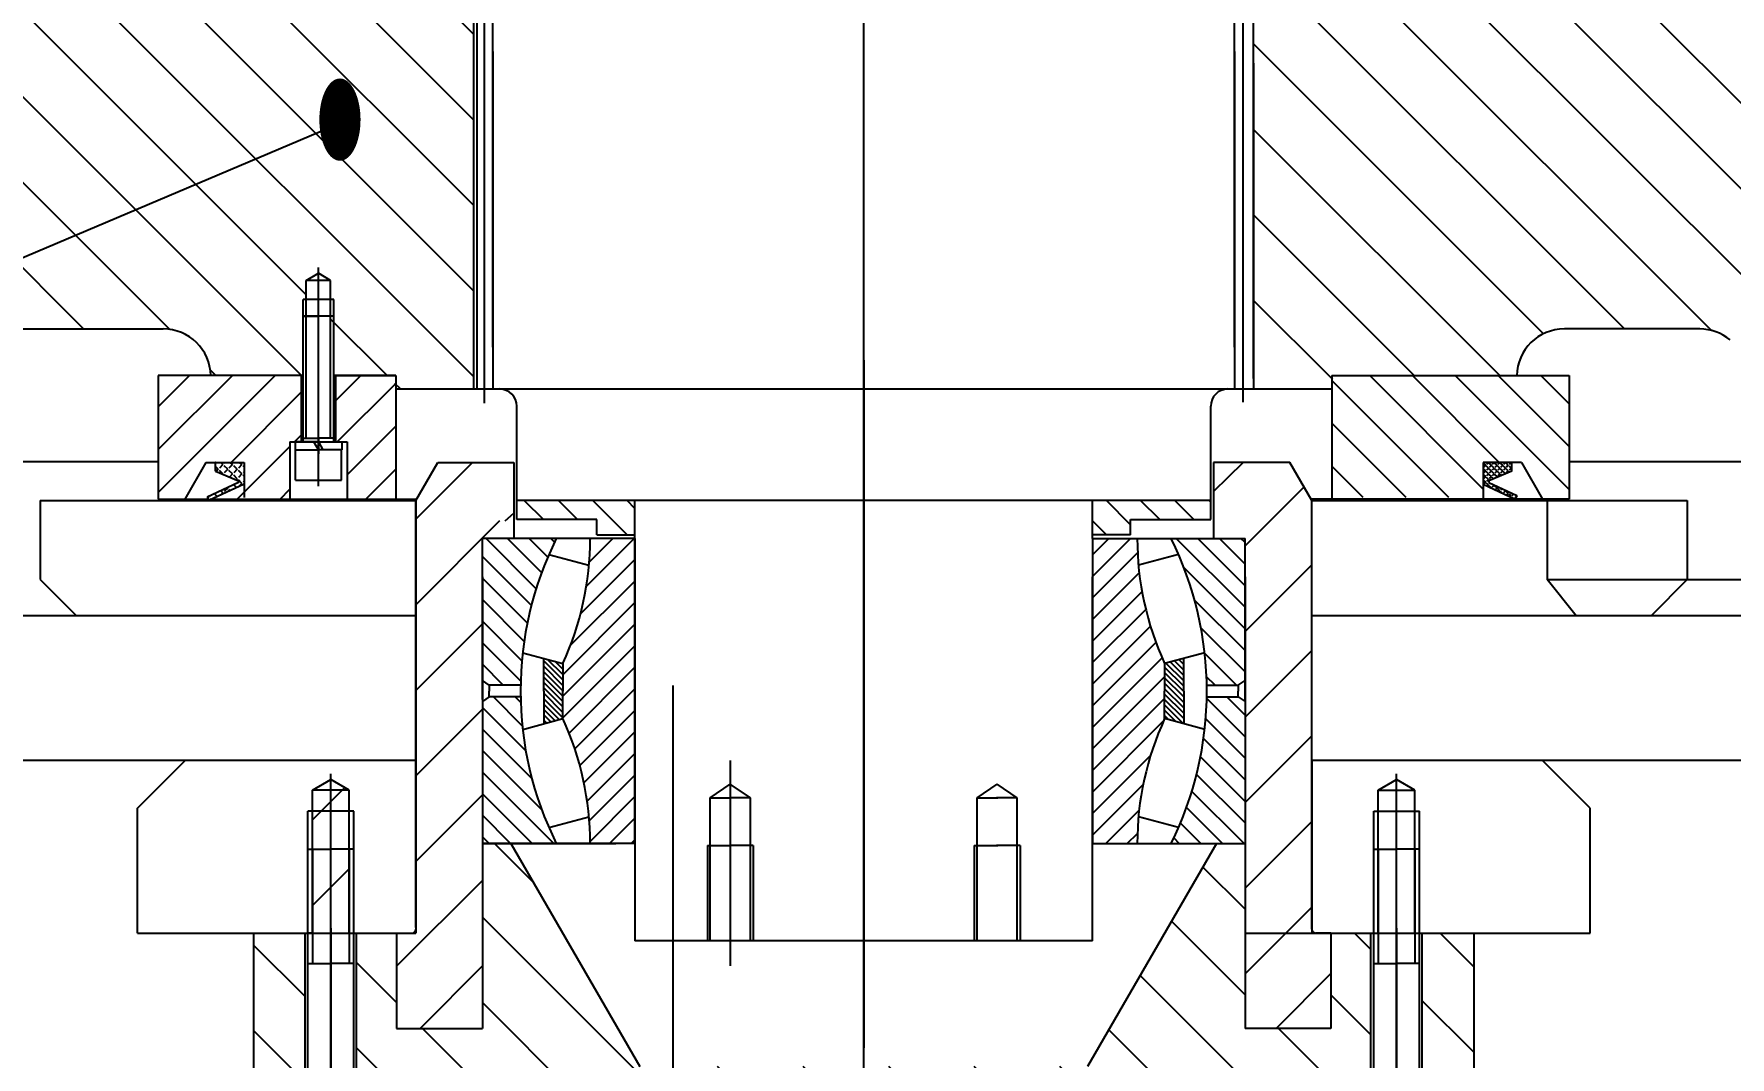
# Model space of a CAD drawing. Header units: millimetres. Extents: x -254 to 20771, y -723 to 14152.
# Drawn here: x 3219 to 4108, y 3642 to 4179 of the extents above; entities that cross this region are included whole.
import ezdxf
from ezdxf.enums import TextEntityAlignment as Align

# ---------------------------------------------------------------- set-up
doc = ezdxf.new("R2010")
doc.units = ezdxf.units.MM
doc.header["$LTSCALE"] = 500
doc.linetypes.add('F', pattern=[0.75, 0.5, -0.25])
doc.linetypes.add('G', pattern=[2, 1.25, -0.25, 0.25, -0.25])
for name, color, linetype in [('01', 7, 'Continuous'), ('02', 1, 'Continuous'), ('04', 2, 'F'), ('05', 4, 'G'), ('10', 1, 'Continuous'), ('11', 3, 'Continuous')]:
    doc.layers.add(name, color=color, linetype=linetype)
doc.styles.get("Standard").update_dxf_attribs({"font": 'isocp', "width": 0.707, "bigfont": 'intecad.shx'})

# ---------------------------------------------------------------- blocks, each defined once
blk = doc.blocks.new('etgregres')
at = {"layer": '02'}
for p, q in [((630.1905623662, 1536.257323650287), (585.1905623662005, 1581.257323650287)), ((585.289281760854, 1536.257323650287), (552.5554882968366, 1568.991117114304)), ((675.0918429715459, 1536.257323650287), (640.0918429715465, 1571.257323650286)), ((719.9931235768915, 1536.257323650287), (684.9931235768922, 1571.257323650286)), ((764.8944041822376, 1536.257323650287), (729.8944041822382, 1571.257323650286)), ((818.7956847875851, 1527.257323650285), (774.7956847875838, 1571.257323650286)), ((849.555488296839, 1541.398800746377), (819.6969653929294, 1571.257323650286)), ((849.5554882968389, 1137.287275298265), (841.5854399448185, 1145.257323650285)), ((616.1777563127412, 1101.257323650288), (581.1777563127424, 1136.257323650287)), ((661.0790369180871, 1101.257323650288), (626.0790369180886, 1136.257323650286)), ((705.9803175234329, 1101.257323650288), (670.9803175234343, 1136.257323650286)), ((750.8815981287784, 1101.257323650288), (715.8815981287801, 1136.257323650286)), ((795.7828787341243, 1101.257323650288), (760.7828787341259, 1136.257323650286)), ((836.6107830275089, 1105.330699962249), (805.6841585269311, 1136.257324462827)), ((581.2764757073965, 1091.257323650287), (552.5554882968365, 1119.978311060847))]:
    blk.add_line(p, q, dxfattribs=at)
blk = doc.blocks.new('wertgreter')
at = {"layer": '10'}
h = blk.add_hatch(dxfattribs=at)
h.set_pattern_fill('U', color=256, scale=8, angle=44.99999998824843, style=0, pattern_type=0)
h.set_pattern_definition([(44.99999998824844, (-492.1026017398915, 1336.257323649212), (-5.65685424833214, 5.65685425065262), [])])
edge = h.paths.add_edge_path()
edge.add_line((-652.1026017088507, 1536.257323255261), (-652.1026017076791, 1497.502478581362))
edge.add_arc((-572.1026017237851, 1336.257323649211), 179.9999999625459, 90.9815035387922, 116.38779996143501, ccw=False)
edge.add_line((-575.1859352227057, 1516.230913492418), (-575.1859352224883, 1532.734558391734))
edge.add_line((-575.1859352224883, 1532.734558391734), (-577.6526017224662, 1536.257323236908))
edge.add_line((-577.6526017224662, 1536.257323236908), (-652.1026017088507, 1536.257323255261))
edge = h.paths.add_edge_path()
edge.add_line((-492.1026017398915, 1536.257323236921), (-566.5526017224686, 1536.257323236921))
edge.add_line((-566.5526017224686, 1536.257323236921), (-569.0192682224931, 1532.734558391662))
edge.add_line((-569.0192682224931, 1532.734558391662), (-569.0192682224931, 1516.230913492378))
edge.add_arc((-572.1026017237853, 1336.257323649212), 179.9999999625449, 63.61220003856488, 89.01849646045281, ccw=False)
edge.add_line((-492.1026017398915, 1497.502478581362), (-492.1026017398915, 1536.257323236921))
edge = h.paths.add_edge_path()
edge.add_line((-652.1026017076791, 1175.012168717061), (-652.1026017088507, 1136.257324043162))
edge.add_line((-652.1026017088507, 1136.257324043162), (-577.6526017224662, 1136.257324061515))
edge.add_line((-577.6526017224662, 1136.257324061515), (-575.1859352224883, 1139.780088906689))
edge.add_line((-575.1859352224883, 1139.780088906689), (-575.1859352227057, 1156.283733806005))
edge.add_arc((-572.1026017237853, 1336.257323649212), 179.9999999625455, 243.612200038565, 269.0184964612078, ccw=False)
edge = h.paths.add_edge_path()
edge.add_line((-492.1026017398915, 1136.257324061503), (-492.1026017398915, 1175.012168717061))
edge.add_arc((-572.1026017237854, 1336.257323649212), 179.9999999625453, 270.98150353954725, 296.387799961435, ccw=False)
edge.add_line((-569.0192682224931, 1156.283733806046), (-569.0192682224931, 1139.780088906761))
edge.add_line((-569.0192682224931, 1139.780088906761), (-566.5526017224686, 1136.257324061503))
edge.add_line((-566.5526017224686, 1136.257324061503), (-492.1026017398914, 1136.257324061503))
h = blk.add_hatch(dxfattribs=at)
h.set_pattern_fill('U', color=256, scale=2, angle=44.99999998824843, style=0, pattern_type=0)
h.set_pattern_definition([(44.99999998824844, (-492.1026017398915, 1336.257323649212), (-1.414213562083035, 1.414213562663155), [])])
h.paths.add_polyline_path([(-572.1026017226793, 1504.102622843052), (-589.2628148516865, 1504.102622843278), (-586.596148196806, 1494.102622843012), (-572.1026017227452, 1494.102622842821), (-557.6090552486844, 1494.102622842821), (-554.9423885936721, 1504.102622843052)])
h.paths.add_polyline_path([(-554.9423885936721, 1168.412024455371), (-557.6090552486844, 1178.412024455603), (-572.1026017227452, 1178.412024455603), (-586.596148196806, 1178.412024455412), (-589.2628148516866, 1168.412024455145), (-572.1026017226793, 1168.412024455371)])
h = blk.add_hatch(dxfattribs=at)
h.set_pattern_fill('U', color=256, scale=8, angle=134.9999999647452, style=0, pattern_type=0)
h.set_pattern_definition([(134.9999999647452, (-492.1026017398915, 1336.257323649212), (-5.656854252973113, -5.656854246011648), [])])
edge = h.paths.add_edge_path()
edge.add_line((-652.1026017076791, 1479.735585937843), (-652.102601708382, 1456.257323617757))
edge.add_line((-652.102601708382, 1456.257323617757), (-492.1026017398915, 1456.273323617339))
edge.add_line((-492.1026017398915, 1456.273323617339), (-492.1026017398915, 1479.735585936789))
edge.add_arc((-492.1026017398916, 1636.257324906873), 156.5217389700839, 245.25922888889528, 270.00000000000006, ccw=False)
edge.add_line((-557.6090552486844, 1494.102622842821), (-572.1026017227452, 1494.102622842821))
edge.add_line((-572.1026017227452, 1494.102622842821), (-586.5961481968059, 1494.102622843012))
edge.add_arc((-652.1026017037252, 1636.257324907927), 156.5217389700839, 269.99999999855265, 294.74077111034956, ccw=False)
edge = h.paths.add_edge_path()
edge.add_line((-586.596148196806, 1178.412024455412), (-572.1026017227451, 1178.412024455603))
edge.add_line((-572.1026017227452, 1178.412024455603), (-557.6090552486845, 1178.412024455603))
edge.add_arc((-492.1026017398917, 1036.257322391551), 156.5217389700835, 89.99999999999989, 114.74077111110469, ccw=False)
edge.add_line((-492.1026017398915, 1192.779061361635), (-492.1026017398915, 1216.241323681085))
edge.add_line((-492.1026017398915, 1216.241323681085), (-652.102601708382, 1216.257323680667))
edge.add_line((-652.102601708382, 1216.257323680667), (-652.1026017076791, 1192.77906136058))
edge.add_arc((-652.1026017037253, 1036.257322390496), 156.5217389700842, 65.25922888965039, 90.00000000144729, ccw=False)
at = {"layer": '01'}
for p, q in [((-652.1026017083819, 1456.257323649212), (-652.1026017088507, 1536.257323255261)), ((-577.6526017224662, 1536.257323236908), (-652.1026017088507, 1536.257323255261)), ((-575.1859352224883, 1532.734558391734), (-577.6526017224662, 1536.257323236908)), ((-575.1859352227057, 1516.230913492418), (-575.1859352224883, 1532.734558391734)), ((-575.1859352224883, 1532.734558391734), (-572.1026017224906, 1532.734558391662)), ((-569.0192682224931, 1532.734558391662), (-572.1026017224906, 1532.734558391662)), ((-569.0192682224931, 1532.734558391662), (-566.5526017224686, 1536.257323236921)), ((-569.0192682224931, 1516.230913492378), (-569.0192682224931, 1532.734558391662)), ((-566.5526017224686, 1536.257323236921), (-492.1026017398915, 1536.257323236921)), ((-492.1026017398915, 1456.257323649212), (-492.1026017398915, 1536.257323236921)), ((-592.2038262318837, 1515.131415568056), (-586.596148196806, 1494.102622843012)), ((-552.0013772133296, 1515.131415567791), (-557.6090552486844, 1494.102622842821)), ((-572.1026017226793, 1504.102622843052), (-589.2628148516865, 1504.102622843278)), ((-572.1026017226793, 1504.102622843052), (-554.9423885936721, 1504.102622843052)), ((-643.7363569933218, 1501.38940742611), (-638.1286789582441, 1480.360614701065)), ((-500.4688464520726, 1501.389407425166), (-506.0765244874274, 1480.360614700195)), ((-586.596148196806, 1494.102622843012), (-572.1026017227452, 1494.102622842821)), ((-557.6090552486844, 1494.102622842821), (-572.1026017227452, 1494.102622842821)), ((-492.1026017398916, 1456.257323649212), (-652.102601708382, 1456.257323649212)), ((-652.102601708382, 1216.257323649212), (-652.1026017088507, 1136.257324043162)), ((-492.1026017398916, 1216.257323649212), (-652.1026017069762, 1216.257323649212)), ((-492.1026017398916, 1216.257323649212), (-492.1026017398915, 1136.257324061503)), ((-643.7363569933218, 1171.125239872314), (-638.1286789582441, 1192.154032597359)), ((-500.4688464520726, 1171.125239873258), (-506.0765244874274, 1192.154032598229)), ((-592.2038262318837, 1157.383231730367), (-586.596148196806, 1178.412024455412)), ((-586.596148196806, 1178.412024455412), (-572.1026017227452, 1178.412024455603)), ((-557.6090552486844, 1178.412024455603), (-572.1026017227452, 1178.412024455603)), ((-552.0013772133296, 1157.383231730632), (-557.6090552486844, 1178.412024455603)), ((-572.1026017226793, 1168.412024455371), (-589.2628148516866, 1168.412024455145)), ((-572.1026017226793, 1168.412024455371), (-554.9423885936721, 1168.412024455371)), ((-575.1859352227057, 1156.283733806005), (-575.1859352224883, 1139.780088906689)), ((-569.0192682224931, 1156.283733806046), (-569.0192682224931, 1139.780088906761)), ((-575.1859352224883, 1139.780088906689), (-577.6526017224662, 1136.257324061515)), ((-575.1859352224883, 1139.780088906689), (-572.1026017224907, 1139.780088906761)), ((-569.0192682224931, 1139.780088906761), (-572.1026017224907, 1139.780088906761)), ((-569.0192682224931, 1139.780088906761), (-566.5526017224686, 1136.257324061503)), ((-577.6526017224662, 1136.257324061515), (-652.1026017088507, 1136.257324043162)), ((-566.5526017224686, 1136.257324061503), (-492.1026017398915, 1136.257324061503))]:
    blk.add_line(p, q, dxfattribs=at)
for centre, radius, start, end in [((-572.1026017237853, 1336.257323649212), 179.9999999625452, 90, 116.3877999606812), ((-572.1026017237853, 1336.257323649212), 179.9999999625452, 63.61220003856144, 90), ((-652.1026017037253, 1636.257324907928), 156.5217389700845, 270, 294.7407711103501), ((-492.1026017398915, 1636.257324906873), 156.5217389700845, 245.2592288888949, 270), ((-652.1026017037254, 1036.257322390496), 156.5217389700845, 65.25922888964992, 90), ((-492.1026017398916, 1036.25732239155), 156.5217389700845, 90, 114.7407711111051), ((-572.1026017237853, 1336.257323649212), 179.9999999625452, 243.6122000393188, 270), ((-572.1026017237853, 1336.257323649212), 179.9999999625452, 270, 296.3877999614385)]:
    blk.add_arc(centre, radius, start, end, dxfattribs=at)
blk = doc.blocks.new('ryryu')
at = {"layer": '02', "color": 1, "linetype": 'Continuous'}
for p, q in [((420.5439510012927, 1603.798725803899), (424.4453698319501, 1607.700144634557)), ((442.3466504372991, 1580.70014463456), (469.3466504372957, 1607.700144634557)), ((487.247931042643, 1580.700144634558), (514.2479310426414, 1607.700144634557)), ((420.5439510012928, 1513.996164593208), (460.2479310426446, 1553.70014463456)), ((484.1492116479872, 1532.700144634557), (505.1492116479881, 1553.700144634558)), ((420.543951001293, 1469.094883987862), (470.5439510012932, 1519.094883987862)), ((420.5439510012932, 1424.193603382517), (484.0504922533325, 1487.700144634556)), ((435.4517728586788, 1394.200144634557), (528.9517728586787, 1487.700144634557)), ((547.0172244844644, 1460.864315654997), (567.5439510012952, 1481.391042171827)), ((420.5439510012934, 1334.391042171826), (450.5439510012936, 1364.391042171826)), ((420.5439510012932, 1289.48976156648), (450.5439510012934, 1319.48976156648)), ((420.5439510012935, 1244.588480961134), (450.5439510012935, 1274.588480961134)), ((420.5439510012936, 1199.687200355788), (450.5439510012936, 1229.687200355788)), ((420.5439510012936, 1154.785919750443), (450.5439510012934, 1184.785919750442)), ((420.5439510012939, 1109.884639145097), (469.7852098877706, 1159.125898031574)), ((420.5439510012937, 1064.983358539751), (498.2514811291065, 1142.690888667564)), ((488.1620177014447, 1087.700144634556), (526.7177523704424, 1126.255879303554)), ((533.0632983067903, 1087.700144634556), (555.1840236117782, 1109.820869939544)), ((422.162017701444, 1021.700144634556), (470.5439510012925, 1070.082077934404)), ((467.0632983067896, 1021.700144634556), (488.0632983067908, 1042.700144634557)), ((511.9645789121356, 1021.700144634556), (520.5439510012931, 1030.279516723713)), ((420.5439510012941, 975.1807973290602), (440.0632983067896, 994.7001446345557)), ((457.9645789121345, 967.7001446345547), (484.9645789121354, 994.7001446345556)), ((502.8658595174827, 967.7001446345573), (520.5439510012932, 985.3782361183676))]:
    blk.add_line(p, q, dxfattribs=at)
blk = doc.blocks.new('*U245')
at = {"layer": '01'}
for p, q in [((-12.20000000008514, 4.099999999890024), (-12.20000000008514, -3.503246160812043e-46)), ((7.5313290758056e-16, 4.099999999890022), (-12.20000000008514, 4.099999999890024)), ((-12.20000000008514, -3.503246160812043e-46), (0, 0)), ((0, 0), (-2.367136103524744, 4.099999999890023)), ((7.5313290758056e-16, 4.099999999890022), (2.367136103524744, -2.898809912738745e-16)), ((7.5313290758056e-16, 4.099999999890022), (12.20000000008514, 4.099999999890015)), ((12.20000000008514, -2.988039503347544e-15), (0, 0)), ((12.20000000008514, 4.099999999890015), (12.20000000008514, -2.988039503347544e-15))]:
    blk.add_line(p, q, dxfattribs=at)
at = {"layer": '05'}
blk.add_line((1.138273874360058e-15, 6.196679016116218), (0, -2.095679016226192), dxfattribs=at)
blk = doc.blocks.new('GOLHJGOUYGPY7U')
at = {"layer": '02', "linetype": 'Continuous'}
h = blk.add_hatch(dxfattribs=at)
h.set_pattern_fill('ANSI31', color=1, scale=10, angle=89.99999999999999, style=0)
h.set_pattern_definition([(135, (24722.93935734755, 13527.5288786795), (-22.45064030267289, -22.45064030267288), [])])
h.paths.add_polyline_path([(22680.52332736011, 16110.33003326056, 0.4014906669060126), (22668.66872513526, 16096.81245014962), (22670.78948634673, 16048.23903257787, 0.4014906669060212), (22683.7771132273, 16035.80608461362), (22739.54709953562, 16035.80608461362), (22727.06864555782, 16114.40222094307)])
h.paths.add_polyline_path([(22683.7771132273, 16289.80608461362, 0.4014906669060221), (22670.78948634673, 16277.37313664937), (22669.729105741, 16253.08642786349), (22668.66872513526, 16228.79971907762, 0.4014906669060083), (22680.5233273601, 16215.28213596667), (22727.06864555782, 16211.20994828417), (22739.54709953562, 16289.80608461362)])
h.paths.add_polyline_path([(22847.0325246483, 16340.80608461362, 0.3062164867364503), (22834.97050041393, 16332.65454533528), (22821.0236986573, 16297.95762389196), (22817.74709953562, 16289.80608461362), (22808.96167442293, 16289.80608461362), (22790.54709953562, 16289.80608461362), (22806.7971251594, 16187.45452475245, -0.1478223687281251), (22814.24709953562, 16162.80608461362), (22825.82199750172, 16162.80608461362), (23081.24709953562, 16162.80608461362), (23081.24709953562, 16366.75612155187), (23078.04282686792, 16372.30608461362), (23039.87709953562, 16372.30608461362), (23039.87709953562, 16365.25608461362), (23007.74709953562, 16365.25608461362), (23007.74709953562, 16325.25608461362), (23006.14709953561, 16325.25608461362), (23006.14709953561, 16315.25608461362), (22999.74709953562, 16311.56104289081), (22993.34709953561, 16315.25608461362), (22993.34709953561, 16325.25608461362), (22991.74709953562, 16325.25608461362), (22991.74709953562, 16365.25608461362), (22943.24104880339, 16365.25608461362, -0.4077839757186614), (22918.24709953562, 16340.80608461362)])
h.paths.add_polyline_path([(23531.61709953562, 16365.25608461362), (23531.61709953562, 16372.30608461362), (23493.45137220332, 16372.30608461362), (23490.24709953562, 16366.75612155187), (23490.24709953562, 16162.80608461362), (23757.24709953562, 16162.80608461362, -0.3888787318529872), (23797.86866898335, 16207.1367486787), (23916.85312419134, 16217.54653964521, 0.3888787318530303), (23928.72009953562, 16230.4970707204), (23921.41230267684, 16397.87313664937, 0.4014906669059829), (23908.42467579628, 16410.30608461362), (23826.24176808874, 16410.30608461362, 0.1697513580774443), (23810.66634070957, 16404.86129010873), (23740.18247820111, 16346.544284819, -0.1745446098834851), (23724.24563194246, 16340.80608461362), (23653.24709953562, 16340.80608461362, -0.4077839757186612), (23628.25315026785, 16365.25608461362)])
h.paths.add_polyline_path([(23490.24709953562, 16162.80608461362), (23490.24709953562, 15958.85604767537), (23493.45137220332, 15953.30608461362), (23531.61709953562, 15953.30608461362), (23531.61709953562, 15960.35608461362), (23628.25315026785, 15960.35608461362, -0.4077839757186614), (23653.24709953562, 15984.80608461362), (23724.24563194246, 15984.80608461362, -0.174544609883474), (23740.18247820111, 15979.06788440824), (23810.66634070957, 15920.75087911851, 0.1697513580774518), (23826.24176808874, 15915.30608461362), (23908.42467579628, 15915.30608461362, 0.4014906669060094), (23921.41230267684, 15927.73903257787), (23928.72009953562, 16095.11509850683, 0.3888787318530281), (23916.85312419134, 16108.06562958203), (23797.86866898335, 16118.47542054853, -0.3888787318529865), (23757.24709953562, 16162.80608461362), (23745.67220156952, 16162.80608461362)])
h.paths.add_polyline_path([(22814.24709953562, 16162.80608461362, -0.1478223687281251), (22806.7971251594, 16138.1576444748), (22790.54709953562, 16035.80608461362), (22808.96167442293, 16035.80608461362), (22817.74709953562, 16035.80608461362), (22821.0236986573, 16027.65454533528), (22834.97050041393, 15992.95762389196, 0.3062164867364681), (22847.0325246483, 15984.80608461362), (22918.24709953562, 15984.80608461362, -0.4077839757186614), (22943.24104880339, 15960.35608461362), (22991.74709953562, 15960.35608461362), (22991.74709953562, 16000.35608461362), (22993.34709953561, 16000.35608461362), (22993.34709953561, 16010.35608461362), (22999.74709953562, 16014.05112633644), (23006.14709953561, 16010.35608461362), (23006.14709953561, 16000.35608461362), (23007.74709953562, 16000.35608461362), (23007.74709953562, 15960.35608461362), (23039.87709953562, 15960.35608461362), (23039.87709953562, 15953.30608461362), (23078.04282686792, 15953.30608461362), (23081.24709953562, 15958.85604767537), (23081.24709953562, 16162.80608461362)])
h.paths.add_polyline_path([(22991.74709953562, 16000.35608461362), (22991.74709953562, 15960.35608461362), (22993.34709953561, 15960.35608461362), (22993.34709953561, 16000.35608461362)], flags=16)
h.paths.add_polyline_path([(23006.14709953561, 16000.35608461362), (23006.14709953561, 15960.35608461362), (23007.74709953562, 15960.35608461362), (23007.74709953562, 16000.35608461362)], flags=16)
h.paths.add_polyline_path([(22991.74709953562, 16365.25608461362), (22991.74709953562, 16325.25608461362), (22993.34709953561, 16325.25608461362), (22993.34709953561, 16365.25608461362)], flags=16)
h.paths.add_polyline_path([(23006.14709953561, 16365.25608461362), (23006.14709953561, 16325.25608461362), (23007.74709953562, 16325.25608461362), (23007.74709953562, 16365.25608461362)], flags=17)
at = {"layer": '02'}
h = blk.add_hatch(dxfattribs=at)
h.set_pattern_fill('ANSI31', color=256, scale=5, angle=180, style=0)
h.set_pattern_definition([(225, (24573.44724417017, 15147.26213361232), (11.22532015133644, -11.22532015133644), [])])
h.paths.add_polyline_path([(22915.74709953561, 15960.30608461362), (22915.74709953561, 15895.55608461362), (22929.63310685371, 15895.55608461362), (22940.74709953561, 15914.80608461362), (22960.74709953562, 15914.80608461362), (22960.74709953562, 15906.52430453822), (22960.74709953562, 15903.36810779366), (22943.85729939276, 15895.55608461362), (22979.80185958145, 15895.55608461362), (22984.74709953562, 15900.4314078551), (22984.74709953562, 15925.55608461352), (22990.74709953562, 15925.55608461352), (22990.74709953562, 15960.30608461362)])
h.paths.add_polyline_path([(23008.74709953562, 15960.30608461362), (23008.74709953562, 15925.55608461352), (23011.9470995357, 15925.55608461352), (23014.74709953562, 15925.55608461352), (23014.74709953562, 15895.55608461362), (23040.24709953562, 15895.55608461362), (23040.24709953562, 15960.30608461361)])
at = {"layer": '02', "linetype": 'Continuous'}
h = blk.add_hatch(dxfattribs=at)
h.set_pattern_fill('ANSI31', color=1, scale=5, angle=180, style=0)
h.set_pattern_definition([(135, (24573.44724417017, 17178.35003561491), (11.22532015133644, 11.22532015133644), [])])
h.paths.add_polyline_path([(23531.24709953562, 15896.30608461362), (23531.24709953562, 15960.30608461362), (23655.74709953562, 15960.30608461362), (23655.74709953562, 15896.30608461362), (23641.42807951563, 15896.30608461362), (23630.74709953562, 15914.80608461362), (23610.74709953562, 15914.80608461362), (23610.74709953562, 15906.52430453822), (23610.74709953562, 15896.30608461362)])
at = {"layer": '02'}
h = blk.add_hatch(dxfattribs=at)
h.set_pattern_fill('ANGLE', color=256, scale=0.5, angle=135, style=0)
h.set_pattern_definition([(135, (24573.44724417017, 15147.26213361232), (-2.469570433294018, -2.469570433294017), [2.54, -0.9525]), (225, (24573.44724417017, 15147.26213361232), (2.469570433294017, -2.469570433294018), [2.54, -0.9525])])
h.paths.add_polyline_path([(22945.74709953562, 15914.80608461362), (22945.74709953562, 15910.18466135399), (22957.89128030991, 15905.05342576652), (22957.89128030991, 15904.25078110901), (22941.39618116311, 15896.6213186049), (22942.2357796129, 15894.80608461362), (22960.74709953562, 15903.36810779366), (22960.74709953562, 15914.80608461362)])
h = blk.add_hatch(dxfattribs=at)
h.set_pattern_fill('ANGLE', color=256, scale=0.3, angle=135, style=0)
h.set_pattern_definition([(225, (24573.44724417017, 17178.35003561491), (-1.48174225997641, 1.48174225997641), [1.524, -0.5715]), (135, (24573.44724417017, 17178.35003561491), (1.48174225997641, 1.48174225997641), [1.524, -0.5715])])
h.paths.add_polyline_path([(23613.60291876132, 15904.1709291847), (23613.60291876132, 15905.05342576652), (23625.74709953562, 15910.184661354), (23625.74709953562, 15914.80608461362), (23610.74709953562, 15914.80608461362), (23610.74709953562, 15903.29028074877), (23627.43239309338, 15895.55608461362), (23628.27349299443, 15897.370623386)])
h = blk.add_hatch(dxfattribs=at)
h.set_pattern_fill('ANSI31', color=256, scale=4, angle=90, style=0)
h.set_pattern_definition([(135, (24573.44724417017, 15147.26213361232), (-8.980256121069154, -8.980256121069152), [])])
h.paths.add_polyline_path([(23145.74709953562, 15894.80608461362), (23103.74709953562, 15894.80608461362), (23103.74709953562, 15884.80608461362), (23145.74709953562, 15884.80608461362), (23145.74709953562, 15876.80608461362), (23165.74709953561, 15876.80608461362), (23165.74709953561, 15894.80608461362)])
h.paths.add_polyline_path([(23405.74709953561, 15894.80608461362), (23405.74709917539, 15876.80608461362), (23425.74709953562, 15876.80608461362), (23425.74709953562, 15884.80608461362), (23467.74709953561, 15884.80608461362), (23467.74709953561, 15894.80608461362)])
h.paths.add_polyline_path([(23164.39291764368, 15875.10014225346), (23164.39291764368, 15884.58201670086), (23152.08522533599, 15884.58201670086), (23152.08522533599, 15875.10014225346)], flags=9)
for p, q in [((22915.74709953561, 15895.55608461362), (22941.88888282694, 15895.55608461362)), ((22943.85729939276, 15895.55608461362), (23051.18011223751, 15895.55608461362))]:
    blk.add_line(p, q)
at = {"layer": '01'}
for p, q in [((23081.24709953562, 15953.30608461362), (23081.24709953562, 16367.62612155186)), ((23490.24709953562, 15958.85604767537), (23490.24709953562, 16367.62612155186)), ((23091.24709953562, 15975.30655575106), (23091.24709953562, 16350.30561347618)), ((23480.24709953562, 15975.30655575106), (23480.24709953562, 16350.30561347618)), ((22993.34709953561, 16010.30608461362), (22999.74709953562, 16014.00112633643)), ((23006.14709953562, 16010.30608461362), (22993.34709953561, 16010.30608461362)), ((22993.34709953561, 16000.30608461362), (22993.34709953561, 16010.30608461362)), ((23006.14709953562, 16010.30608461362), (22999.74709953562, 16014.00112633643)), ((23006.14709953552, 16000.30608461362), (23006.14709953562, 16010.30608461362)), ((23007.74709953562, 16000.30608461362), (22991.74709953562, 16000.30608461362)), ((22991.74709953302, 15925.55608461352), (22991.74709953302, 15991.45608461361)), ((22991.74709953302, 15991.45608461361), (22999.74709953562, 15991.45608461361)), ((23007.74709953562, 15991.45608461362), (22991.74709953562, 15991.45608461362)), ((23007.74709953821, 15991.45608461362), (22999.74709953562, 15991.45608461361)), ((23007.74709953821, 15925.55608461352), (23007.74709953821, 15991.45608461362)), ((22991.74709953302, 15960.30608461362), (22915.74709953561, 15960.30608461362)), ((23007.74709953821, 15960.30608461361), (23040.24709953562, 15960.30608461361)), ((23040.24709953561, 15960.30608461362), (23007.74709953821, 15960.30608461362)), ((23040.24709953562, 15960.30608461361), (23007.74709953821, 15960.30608461362)), ((23040.24709953562, 15960.30608461361), (23040.24709953562, 15953.30608461362)), ((23040.24709953561, 15960.30608461362), (23040.24709953561, 15953.30608461362)), ((23040.24709953562, 15960.30608461361), (23040.24709953562, 15953.30608461362)), ((23040.24709953562, 15953.30608461362), (23531.24709953562, 15953.30608461362)), ((23531.24709953562, 15960.30608461362), (23655.74709953562, 15960.30608461362)), ((22991.74709953302, 15927.45608462087), (22999.74709953562, 15927.45608462087)), ((23007.74709953821, 15927.45608462087), (22999.74709953562, 15927.45608462087)), ((22987.74709953149, 15921.45608461363), (22999.74709953562, 15921.45608461363)), ((22987.74709953149, 15905.45608461362), (22987.74709953149, 15921.45608461363)), ((23011.74709953974, 15921.45608461363), (22999.74709953562, 15921.45608461363)), ((23011.74709953975, 15905.45608461362), (23011.74709953974, 15921.45608461363)), ((22689.03825684777, 15915.30608461362), (22915.74709953562, 15915.30608461362)), ((22940.74709953561, 15914.80608461362), (22929.63310685371, 15895.55608461362)), ((23630.74709953562, 15914.80608461362), (23641.86109221752, 15895.55608461362)), ((23655.74709953562, 15915.30608461362), (23908.42467579628, 15915.30608461362)), ((22957.89128030991, 15904.25078110901), (22941.39618116311, 15896.6213186049)), ((22960.74709953562, 15903.36810779366), (22942.2357796129, 15894.80608461362)), ((22987.74709953149, 15905.45608461362), (23011.74709953975, 15905.45608461362)), ((22941.39618116311, 15896.6213186049), (22942.2357796129, 15894.80608461362)), ((22942.2357796129, 15894.80608461362), (22942.2357796129, 15894.80608461362)), ((23405.74709913537, 15874.80608458258), (23405.74709953561, 15894.80608461362)), ((23520.74709953561, 15669.80608461362), (23520.74709953561, 15894.80608461362)), ((23085.74709954765, 15790.35608460122), (23085.74709954765, 15854.80608458893)), ((23485.74709872308, 15790.35608460122), (23485.74709872308, 15854.80608458893)), ((23085.74709954777, 15779.25608460118), (23085.7470995355, 15714.80608461362)), ((23485.74709872296, 15779.25608460118), (23485.74709873524, 15714.80608461362)), ((23155.74709953561, 15714.80608461434), (23085.7470995355, 15714.80608461362)), ((23165.74709956814, 15714.80608461409), (23165.74709956814, 15663.70608461362)), ((23415.74709953562, 15714.80608461434), (23485.74709873524, 15714.80608461362)), ((22994.2470995354, 15577.80608461362), (22994.2470995354, 15711.80608457901)), ((22994.2470995354, 15711.80608457901), (23006.24709953561, 15711.80608457901)), ((23018.24709953582, 15711.80608457901), (23006.24709953561, 15711.80608457901)), ((23018.24709953582, 15577.80608461362), (23018.24709953582, 15711.80608457901)), ((23553.24709953541, 15577.80608461362), (23553.24709953541, 15711.806084579)), ((23553.24709953541, 15711.806084579), (23565.24709953562, 15711.806084579)), ((23577.24709953583, 15711.806084579), (23565.24709953562, 15711.806084579)), ((23577.24709953583, 15577.80608461362), (23577.24709953583, 15711.806084579)), ((23522.74709953561, 15667.80608461362), (23530.74709953561, 15667.80608461362)), ((23405.74709953562, 15663.70608461362), (23165.74709956814, 15663.70608461362)), ((22994.2470995354, 15651.80608459063), (23006.24709953561, 15651.80608459063)), ((23018.24709953582, 15651.80608459063), (23006.24709953561, 15651.80608459063)), ((23553.24709953541, 15651.80608459063), (23565.24709953562, 15651.80608459063)), ((23577.24709953583, 15651.80608459063), (23565.24709953562, 15651.80608459063))]:
    blk.add_line(p, q, dxfattribs=at)
at = {"layer": '01', "color": 7, "linetype": 'Continuous'}
for p, q in [((23082.74709953561, 16350.30561347618), (23082.74709953561, 15953.30608461362)), ((23091.24709953561, 16130.38170059164), (23091.24709953562, 15953.30608461361)), ((23480.24709953561, 16130.38170059165), (23480.24709953561, 15953.30608461362)), ((23490.24709953561, 16124.2564965395), (23490.24709953562, 15953.30608461362)), ((22993.3470995358, 15991.45608461361), (22993.3470995358, 16000.30608461362)), ((23006.14709953543, 15991.45608461362), (23006.14709953552, 16000.30608461362)), ((22991.74709953562, 15959.80608461362), (22991.74709953302, 15991.45608461362)), ((23007.74709953562, 15959.80608461362), (23007.74709953562, 15991.45608461362)), ((22843.06505553826, 15984.80608461362), (22918.24709953562, 15984.80608461362)), ((23724.24563194246, 15984.80608461362), (23653.24709953562, 15984.80608461362)), ((22915.74709953561, 15960.30608461362), (22915.74709953561, 15895.55608461362)), ((22990.74709953562, 15960.30608461362), (22990.74709953562, 15925.55608461352)), ((23008.74709953562, 15960.30608461362), (23008.74709953562, 15925.55608461352)), ((23040.24709953562, 15960.30608461362), (23040.24709953562, 15896.80608461362)), ((23040.24709953561, 15960.30608461362), (23040.24709953561, 15896.80608461362)), ((23040.24709953562, 15960.30608461362), (23040.24709953562, 15895.55608461362)), ((23531.24709953562, 15960.30608461362), (23531.24709953562, 15895.55608461362)), ((23655.74709953562, 15960.30608461362), (23655.74709953562, 15895.55608461362)), ((23103.74709953562, 15884.80608461362), (23103.74709953562, 15944.30608461362)), ((23467.74709953561, 15884.80608461362), (23467.74709953561, 15944.30608461362)), ((22984.74709953562, 15925.55608461352), (22984.74709953562, 15895.55608461362)), ((22984.74709953562, 15925.55608461352), (23014.74709953562, 15925.55608461352)), ((23014.74709953562, 15925.55608461352), (23014.74709953562, 15895.55608461362)), ((22940.74709953561, 15914.80608461362), (22960.74709953562, 15914.80608461362)), ((22945.74709953562, 15910.18466135399), (22945.74709953562, 15914.80608461362)), ((22945.74709953562, 15910.18466135399), (22957.89128030991, 15905.05342576652)), ((22960.74709953562, 15914.80608461362), (22960.74709953562, 15896.30608461362)), ((22960.74709953562, 15914.80608461362), (22960.74709953562, 15906.52430453822)), ((23050.74709953561, 15894.80608461362), (23062.29410491941, 15914.80608461362)), ((23062.29410491941, 15914.80608461362), (23102.24709953562, 15914.80608461362)), ((23102.24709953562, 15914.80608461362), (23102.24709953562, 15874.80608458222)), ((23509.20009415183, 15914.80608461362), (23469.24709953561, 15914.80608461362)), ((23469.24709953561, 15914.80608461362), (23469.24709953561, 15874.80608458222)), ((23520.74709953562, 15894.80608461362), (23509.20009415183, 15914.80608461362)), ((23630.74709953562, 15914.80608461362), (23610.74709953562, 15914.80608461362)), ((23610.74709953562, 15914.80608461362), (23610.74709953562, 15895.55608461362)), ((23610.74709953562, 15914.80608461362), (23610.74709953562, 15906.52430453822)), ((23625.74709953562, 15910.184661354), (23613.60291876132, 15905.05342576652)), ((23625.74709953562, 15910.184661354), (23625.74709953562, 15914.80608461362)), ((22957.89128030991, 15905.05342576652), (22957.89128030991, 15904.25078110901)), ((23610.74709953562, 15903.29028074877), (23627.43239309338, 15895.55608461362)), ((23613.60291876132, 15905.05342576652), (23613.60291876132, 15904.1709291847)), ((23613.60291876132, 15904.1709291847), (23628.27349299443, 15897.370623386)), ((23050.74709953561, 15894.80608461362), (23050.74709953561, 15669.80608461362)), ((23050.74709953561, 15891.80608461362), (23050.74709953561, 15834.30608461362)), ((23467.74709953561, 15894.80608461362), (23103.74709953562, 15894.80608461362)), ((23165.74709953562, 15894.80608461362), (23145.74709953562, 15894.80608461362)), ((23165.74709953561, 15714.80608461362), (23165.74709953561, 15894.80608461362)), ((23655.74709953562, 15895.55608461362), (23520.31408683373, 15895.55608461362)), ((23628.27349299443, 15897.370623386), (23627.43239309338, 15895.55608461362)), ((23145.74709953562, 15884.80608461362), (23103.74709953562, 15884.80608461362)), ((23145.74709953562, 15876.80608461362), (23145.74709953562, 15884.80608461362)), ((23425.74709953562, 15876.80608461362), (23425.74709953562, 15884.80608461362)), ((23425.74709953562, 15884.80608461362), (23467.74709953561, 15884.80608461362)), ((23145.74709953562, 15876.80608461362), (23165.74709953561, 15876.80608461362)), ((23425.74709953562, 15876.80608461362), (23405.74709953562, 15876.80608461362)), ((23085.74709953561, 15854.80608461362), (23085.74709953561, 15714.80608461362)), ((23085.74709953561, 15854.80608461362), (23085.74709953561, 15617.80608461362)), ((23405.74709953562, 15663.70608461362), (23405.74709953562, 15854.80608461362)), ((23485.74709953562, 15854.80608461362), (23485.74709953562, 15714.80608461362)), ((23485.74709953561, 15854.80608461362), (23485.74709953561, 15617.80608461362)), ((23050.74709953562, 15758.30608461362), (23050.74709953562, 15834.30608461362)), ((23050.74709953561, 15670.80608461362), (23050.74709953561, 15758.30608461362)), ((23085.74709953561, 15714.80608461362), (23100.7318174351, 15714.80608461362)), ((23085.74709953561, 15714.80608461362), (23155.74709953561, 15714.80608461362)), ((23085.74709953561, 15714.80608461362), (23085.74709953561, 15617.80608461362)), ((23100.7318174351, 15714.80608461362), (23155.74709953561, 15714.80608461362)), ((23100.7318174351, 15714.80608461362), (23168.28179893029, 15597.80608461362)), ((23470.76238163613, 15714.80608461362), (23403.21240014094, 15597.80608461362)), ((23415.74709953562, 15714.80608461362), (23470.76238163613, 15714.80608461362)), ((23415.74709953562, 15714.80608461362), (23485.74709953562, 15714.80608461362)), ((23470.76238163613, 15714.80608461362), (23485.74709953561, 15714.80608461362)), ((23485.74709953561, 15714.80608461362), (23485.74709953561, 15617.80608461362)), ((22965.74709953561, 15667.80608461362), (22965.74709953561, 15567.80608461362)), ((22965.74709953561, 15667.80608461362), (22994.24709953561, 15667.80608461362)), ((22992.74709953561, 15577.80608461362), (22992.74709953561, 15667.80608461362)), ((22996.64709953561, 15667.80608461362), (22993.63182377577, 15667.80608461362)), ((23018.24709953561, 15667.80608461362), (23040.74709953561, 15667.80608461362)), ((23019.74709953561, 15577.80608461362), (23019.74709953561, 15667.80608461362)), ((23040.74709953561, 15667.80608461362), (23048.74709953561, 15667.80608461362)), ((23040.74709953561, 15667.80608461362), (23040.74709953561, 15617.80608461362)), ((23047.74709953561, 15667.80608461362), (23048.74709953561, 15667.80608461362)), ((23530.74709953561, 15667.80608461362), (23522.74709953561, 15667.80608461362)), ((23530.74709953561, 15667.80608461362), (23553.24709953562, 15667.80608461362)), ((23530.74709953561, 15667.80608461362), (23530.74709953561, 15617.80608461362)), ((23551.74709953562, 15577.80608461362), (23551.74709953562, 15667.80608461362)), ((23577.24709953562, 15667.80608461363), (23605.74709953561, 15667.80608461364)), ((23577.24709953562, 15667.80608461362), (23577.86237529546, 15667.80608461362)), ((23578.74709953562, 15577.80608461362), (23578.74709953562, 15667.80608461362)), ((23605.74709953561, 15667.80608461364), (23605.74709953562, 15567.80608461362)), ((23040.74709953561, 15617.80608461362), (23085.74709953561, 15617.80608461362)), ((23530.74709953562, 15617.80608461362), (23485.74709953561, 15617.80608461362))]:
    blk.add_line(p, q, dxfattribs=at)
at = {"layer": '01'}
for centre, radius, start, end in [((22918.24709953562, 15959.80608461362), 25, 1.145991998413401, 90), ((23653.24709953562, 15959.80608461362), 25, 90, 178.8540080015866), ((23724.24563194246, 15959.80608461362), 25, 50.39629223994011, 90), ((23094.74709953562, 15944.30608461362), 9, 0, 90), ((23476.74709953561, 15944.30608461362), 9, 90, 180)]:
    blk.add_arc(centre, radius, start, end, dxfattribs=at)
at = {"layer": '01', "color": 7, "linetype": 'Continuous'}
for centre, start, end in [((23048.74709953561, 15669.80608461362), 270, 0), ((23522.74709953561, 15669.80608461362), 180, 270), ((23522.74709953561, 15669.80608461362), 180, 270)]:
    blk.add_arc(centre, 2, start, end, dxfattribs=at)
at = {"layer": '02', "color": 1, "linetype": 'Continuous'}
for p, q in [((22991.74709953562, 15991.45608461362), (22991.74709953562, 16000.30608461362)), ((23007.74709953562, 15991.45608461362), (23007.74709953562, 16000.30608461362)), ((22993.3470995358, 15927.45608462087), (22993.3470995358, 15991.45608461361)), ((23006.14709953543, 15927.45608462087), (23006.14709953543, 15991.4560846136))]:
    blk.add_line(p, q, dxfattribs=at)
at = {"layer": '02'}
for p, q in [((23476.74709953562, 15906.8360362616), (23469.24709953561, 15899.57187033987)), ((23097.74709953562, 15884.04628110437), (23102.24709953562, 15888.05959897291)), ((22996.64709953544, 15711.80608457901), (22996.64709953544, 15651.80608459063)), ((23015.84709953577, 15711.806084579), (23015.84709953577, 15651.80608459063)), ((23555.64709953545, 15711.806084579), (23555.64709953545, 15651.80608459063)), ((23574.84709953579, 15711.806084579), (23574.84709953579, 15651.80608459063))]:
    blk.add_line(p, q, dxfattribs=at)
at = {"layer": '04'}
for p, q in [((23205.18063559614, 15738.70608461362), (23215.74709953561, 15745.87388095604)), ((23205.18063559614, 15738.70608461362), (23216.03324803366, 15738.70608461362)), ((23205.18063559614, 15663.70608461362), (23205.18063559614, 15738.70608461362)), ((23226.31356347509, 15738.70608461362), (23215.46095103757, 15738.70608461362)), ((23226.31356347509, 15738.70608461362), (23215.74709953561, 15745.87388095604)), ((23226.31356347509, 15663.70608461362), (23226.31356347509, 15738.70608461362)), ((23345.18063559614, 15738.70608461362), (23355.74709953561, 15745.87388095604)), ((23345.18063559614, 15663.70608461362), (23345.18063559614, 15738.70608461362)), ((23345.18063559614, 15738.70608461362), (23356.03324803366, 15738.70608461362)), ((23366.31356347509, 15738.70608461362), (23355.46095103757, 15738.70608461362)), ((23366.31356347509, 15738.70608461362), (23355.74709953561, 15745.87388095604)), ((23366.31356347509, 15663.70608461362), (23366.31356347509, 15738.70608461362)), ((23203.74709953561, 15713.70608461362), (23216.03324803366, 15713.70608461362)), ((23227.74709953561, 15713.70608461362), (23215.46095103757, 15713.70608461362)), ((23343.74709953561, 15713.70608461362), (23356.03324803366, 15713.70608461362)), ((23367.74709953561, 15713.70608461362), (23355.46095103757, 15713.70608461362))]:
    blk.add_line(p, q, dxfattribs=at)
at = {"layer": '04', "color": 2, "linetype": 'F'}
for p, q in [((23203.74709953561, 15713.70608461362), (23203.74709953561, 15663.70608461362)), ((23227.74709953561, 15713.70608461362), (23227.74709953561, 15663.70608461362)), ((23343.74709953561, 15713.70608461362), (23343.74709953561, 15663.70608461362)), ((23367.74709953561, 15713.70608461362), (23367.74709953561, 15663.70608461362))]:
    blk.add_line(p, q, dxfattribs=at)
at = {"layer": '05', "color": 4, "linetype": 'G'}
for p, q in [((23484.71409953562, 15946.38212171758), (23484.71409953562, 16380.99212655013)), ((23086.78009953562, 15945.80323821991), (23086.78009953562, 16368.08760110462)), ((23285.74709953562, 15822.30249661748), (23285.74709953562, 16366.52455937862)), ((23185.74709953561, 15593.98693981063), (23185.74709953561, 15797.67214260485)), ((23285.74709953561, 15593.98693981063), (23285.74709953562, 15797.67214260485)), ((23006.24709953561, 15670.38844504395), (23006.24709953561, 15546.35207582383)), ((23565.24709953562, 15670.38844504395), (23565.24709953562, 15546.35207582383))]:
    blk.add_line(p, q, dxfattribs=at)
at = {"layer": '05'}
for p, q in [((22999.74709953562, 15956.80608461362), (22999.74709953562, 16017.00112633643)), ((22999.74709953562, 15902.30362510975), (22999.74709953562, 15991.8983135534)), ((23215.74709953561, 15758.44027361746), (23215.74709953561, 15650.64484111803)), ((23006.24709953561, 15553.74109276692), (23006.24709953561, 15715.35496292866)), ((23565.24709953562, 15553.74109276692), (23565.24709953562, 15715.35496292866))]:
    blk.add_line(p, q, dxfattribs=at)
at = {"layer": '01', "rotation": 90}
for name, p in [('etgregres', (24622.0044231859, 15065.25059631678)), ('wertgreter', (24622.00442278458, 16366.90868632211))]:
    blk.add_blockref(name, p, dxfattribs=at)
at = {"layer": '02', "rotation": 90}
blk.add_blockref('ryryu', (24573.44724417017, 15147.26213361232), dxfattribs=at)
at = {"layer": '11'}
blk.add_blockref('*U245', (22999.74709953562, 15921.45608461364), dxfattribs=at)

msp = doc.modelspace()

# ---------------------------------------------------------------- hatches: boundary and pattern name
at = {"layer": '02', "linetype": 'Continuous'}
h = msp.add_hatch(dxfattribs=at)
h.set_pattern_fill('ANSI31', color=1, scale=10, style=0)
h.set_pattern_definition([(45, (1289.772947601658, 1511.613541969334), (-22.45064030267288, 22.45064030267288), [])])
h.paths.add_polyline_path([(3362.431873923158, 3770.868648425591), (3364.831873923159, 3770.868648425591), (3364.831873923159, 3781.868648425591), (3374.431873923158, 3787.411211009813), (3384.031873923156, 3781.868648425591), (3384.031873923156, 3770.868648425591), (3386.431873923158, 3770.868648425591), (3386.431873923158, 3706.868648425591), (3418.931873923157, 3706.868648425591), (3418.931873923158, 3797.368648425591), (3297.931873923157, 3797.368648425591), (3272.931873923157, 3772.368648425591), (3272.931873923157, 3706.868648425591), (3362.431873923158, 3706.868648425591)], flags=16)
h.paths.add_polyline_path([(3386.431873923158, 3706.868648425591), (3418.931873923157, 3706.868648425591), (3418.931873923158, 3797.368648425591), (3297.931873923157, 3797.368648425591), (3272.931873923157, 3772.368648425591), (3272.931873923157, 3706.868648425591), (3384.031873923156, 3706.868648425591), (3384.031873923156, 3770.868648425591), (3386.431873923158, 3770.868648425591)])
h.paths.add_polyline_path([(3364.831873923159, 3770.868648425591), (3362.431873923158, 3770.868648425591), (3362.431873923158, 3706.868648425591), (3364.831873923159, 3706.868648425591)], flags=0)

# ---------------------------------------------------------------- linework, layer by layer
for p, q in [((3221.931873923157, 3933.868648425592), (3418.93187392316, 3933.868648425592)), ((3221.931873923157, 3933.868648425592), (3221.931873923157, 3892.368648425592)), ((3888.931873923162, 3933.868648425592), (4085.931873923158, 3933.868648425592)), ((4085.931873923158, 3933.868648425592), (4085.931873923158, 3892.368648425592)), ((3221.931873923157, 3892.368648425592), (3240.931873923157, 3873.368648425592)), ((4085.931873923158, 3892.368648425592), (4066.931873923157, 3873.368648425592)), ((3418.93187392316, 3873.368648425592), (3240.931873923157, 3873.368648425592)), ((4066.931873923157, 3873.368648425592), (3888.93187392316, 3873.368648425592)), ((3272.93187392316, 3772.368648425592), (3297.93187392316, 3797.368648425592)), ((3418.93187392316, 3797.368648425592), (3297.93187392316, 3797.368648425592)), ((4009.931873923158, 3797.368648425592), (3888.93187392316, 3797.368648425592)), ((4034.931873923158, 3772.368648425592), (4009.931873923158, 3797.368648425592)), ((3272.931873923153, 3706.868648425592), (3272.93187392316, 3772.368648425592)), ((4034.931873923155, 3706.868648425592), (4034.931873923158, 3772.368648425592)), ((3272.931873923153, 3706.868648425592), (3418.93187392316, 3706.868648425592)), ((3853.931873923158, 3706.868648425592), (4034.931873923155, 3706.868648425592))]:
    msp.add_line(p, q)
at = {"layer": '01', "color": 7, "linetype": 'Continuous'}
for p, q in [((4012.431873923158, 3933.868648425592), (4012.431873923158, 3892.368648425585)), ((4027.572706654642, 3873.368648425594), (4012.431873923153, 3892.368648425592)), ((3418.93187392316, 3797.368648425592), (3418.93187392316, 3706.868648425592)), ((3364.831873923162, 3781.868648425592), (3374.43187392316, 3787.411211009814)), ((3364.831873923162, 3706.868648425592), (3364.831873923162, 3781.868648425592)), ((3384.031873923159, 3781.868648425592), (3364.831873923162, 3781.868648425592)), ((3384.031873923159, 3781.868648425592), (3374.43187392316, 3787.411211009814)), ((3384.031873923159, 3706.868648425592), (3384.031873923159, 3781.868648425592)), ((3386.43187392316, 3770.868648425592), (3362.43187392316, 3770.868648425592))]:
    msp.add_line(p, q, dxfattribs=at)
at = {"layer": '01'}
for p, q in [((4012.431873923151, 3892.368648425592), (4358.431873923151, 3892.368648425589)), ((3418.93187392316, 3873.368648425592), (3196.93187392316, 3873.368648425592)), ((4353.350701829777, 3873.368648425592), (3888.93187392316, 3873.368648425592)), ((3418.93187392316, 3797.368648425592), (3196.93187392316, 3797.368648425592)), ((4358.530175537484, 3797.368648425592), (3888.93187392316, 3797.368648425592))]:
    msp.add_line(p, q, dxfattribs=at)
at = {"layer": '02'}
msp.add_line((3379.201565612853, 4131.638340115282), (2655.354434025307, 3825.359042980581), dxfattribs=at)
at = {"layer": '02', "color": 1, "linetype": 'Continuous'}
for p, q in [((3362.43187392316, 3706.868648425592), (3362.43187392316, 3770.868648425592)), ((3386.43187392316, 3706.868648425592), (3386.43187392316, 3770.868648425592)), ((3364.831873923162, 3706.868648425592), (3361.816598163314, 3706.868648425592))]:
    msp.add_line(p, q, dxfattribs=at)
at = {"layer": '04', "color": 2, "linetype": 'F'}
for p, q in [((3418.931873923157, 3873.368648425592), (3418.931873923157, 3933.868648425592)), ((3888.931873923158, 3873.368648425592), (3888.931873923158, 3933.868648425592)), ((3418.93187392316, 3797.368648425592), (3418.93187392316, 3873.368648425592)), ((3888.931873923162, 3797.368648425592), (3888.931873923162, 3873.368648425592)), ((3888.931873923158, 3797.368648425592), (3888.931873923155, 3706.868648425592)), ((3923.83187392316, 3781.868648425592), (3933.431873923158, 3787.411211009814)), ((3923.83187392316, 3706.868648425592), (3923.83187392316, 3781.868648425592)), ((3923.83187392316, 3781.868648425592), (3943.031873923157, 3781.868648425592)), ((3943.031873923157, 3781.868648425592), (3933.431873923158, 3787.411211009814)), ((3943.031873923157, 3706.868648425592), (3943.031873923157, 3781.868648425592)), ((3921.431873923158, 3706.868648425592), (3921.431873923158, 3770.868648425592)), ((3921.431873923158, 3770.868648425592), (3945.431873923158, 3770.868648425592)), ((3945.431873923158, 3706.868648425592), (3945.431873923158, 3770.868648425592))]:
    msp.add_line(p, q, dxfattribs=at)
at = {"layer": '05', "color": 4, "linetype": 'G'}
for p, q in [((3653.93187392316, 5118.519479000399), (3653.93187392316, 4143.297129678791)), ((3653.93187392316, 4007.48636484189), (3653.93187392316, 3646.686472323978)), ((3653.93187392316, 3846.899758592182), (3653.93187392316, 3975.916228817623)), ((3653.93187392316, 3823.837538259002), (3653.93187392316, 3664.821068033561))]:
    msp.add_line(p, q, dxfattribs=at)
at = {"layer": '05'}
for p, q in [((3653.93187392316, 3731.145536651376), (3653.93187392316, 3942.487209803043)), ((3374.43187392316, 3703.868648425592), (3374.43187392316, 3790.411211009814)), ((3933.431873923158, 3703.868648425592), (3933.431873923158, 3790.411211009814))]:
    msp.add_line(p, q, dxfattribs=at)

# ---------------------------------------------------------------- block references
at = {"layer": '01', "color": 7, "linetype": 'Continuous'}
msp.add_blockref('GOLHJGOUYGPY7U', (-19631.81522561245, -11960.93743618803), dxfattribs=at)

# ---------------------------------------------------------------- texts
at = {"layer": '02', "width": 0.6051724137931034}
msp.add_text('●', height=40, dxfattribs=at).set_placement((3367.201565612853, 4111.638340115282), (3391.201565612853, 4111.638340115282), align=Align.FIT)

doc.saveas('drawing.dxf')
